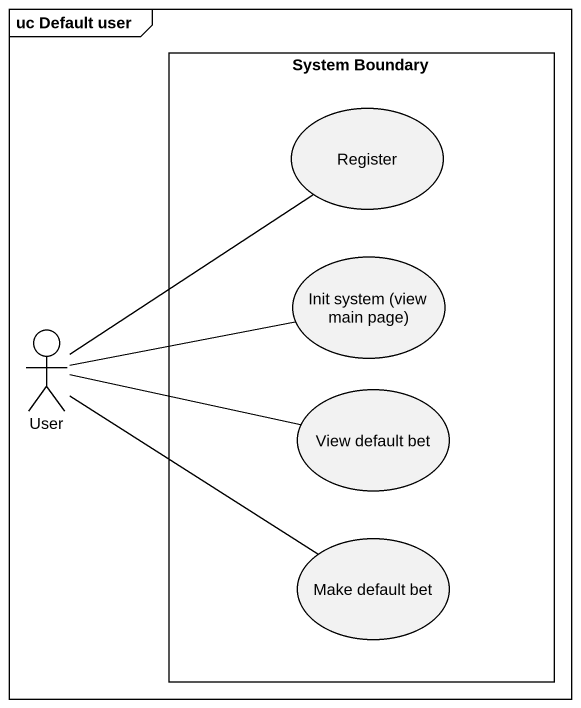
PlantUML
@startuml
mainframe uc Default user
rectangle "System Boundary" as System_Boundary {
  usecase Register
  usecase "Init system (view main page)" as Init_system_view_main_page
  usecase "View default bet" as View_default_bet
  usecase "Make default bet" as Make_default_bet
}
actor User
User -up- Register
User -right- Init_system_view_main_page
User -right- View_default_bet
User -right- Make_default_bet
@enduml
